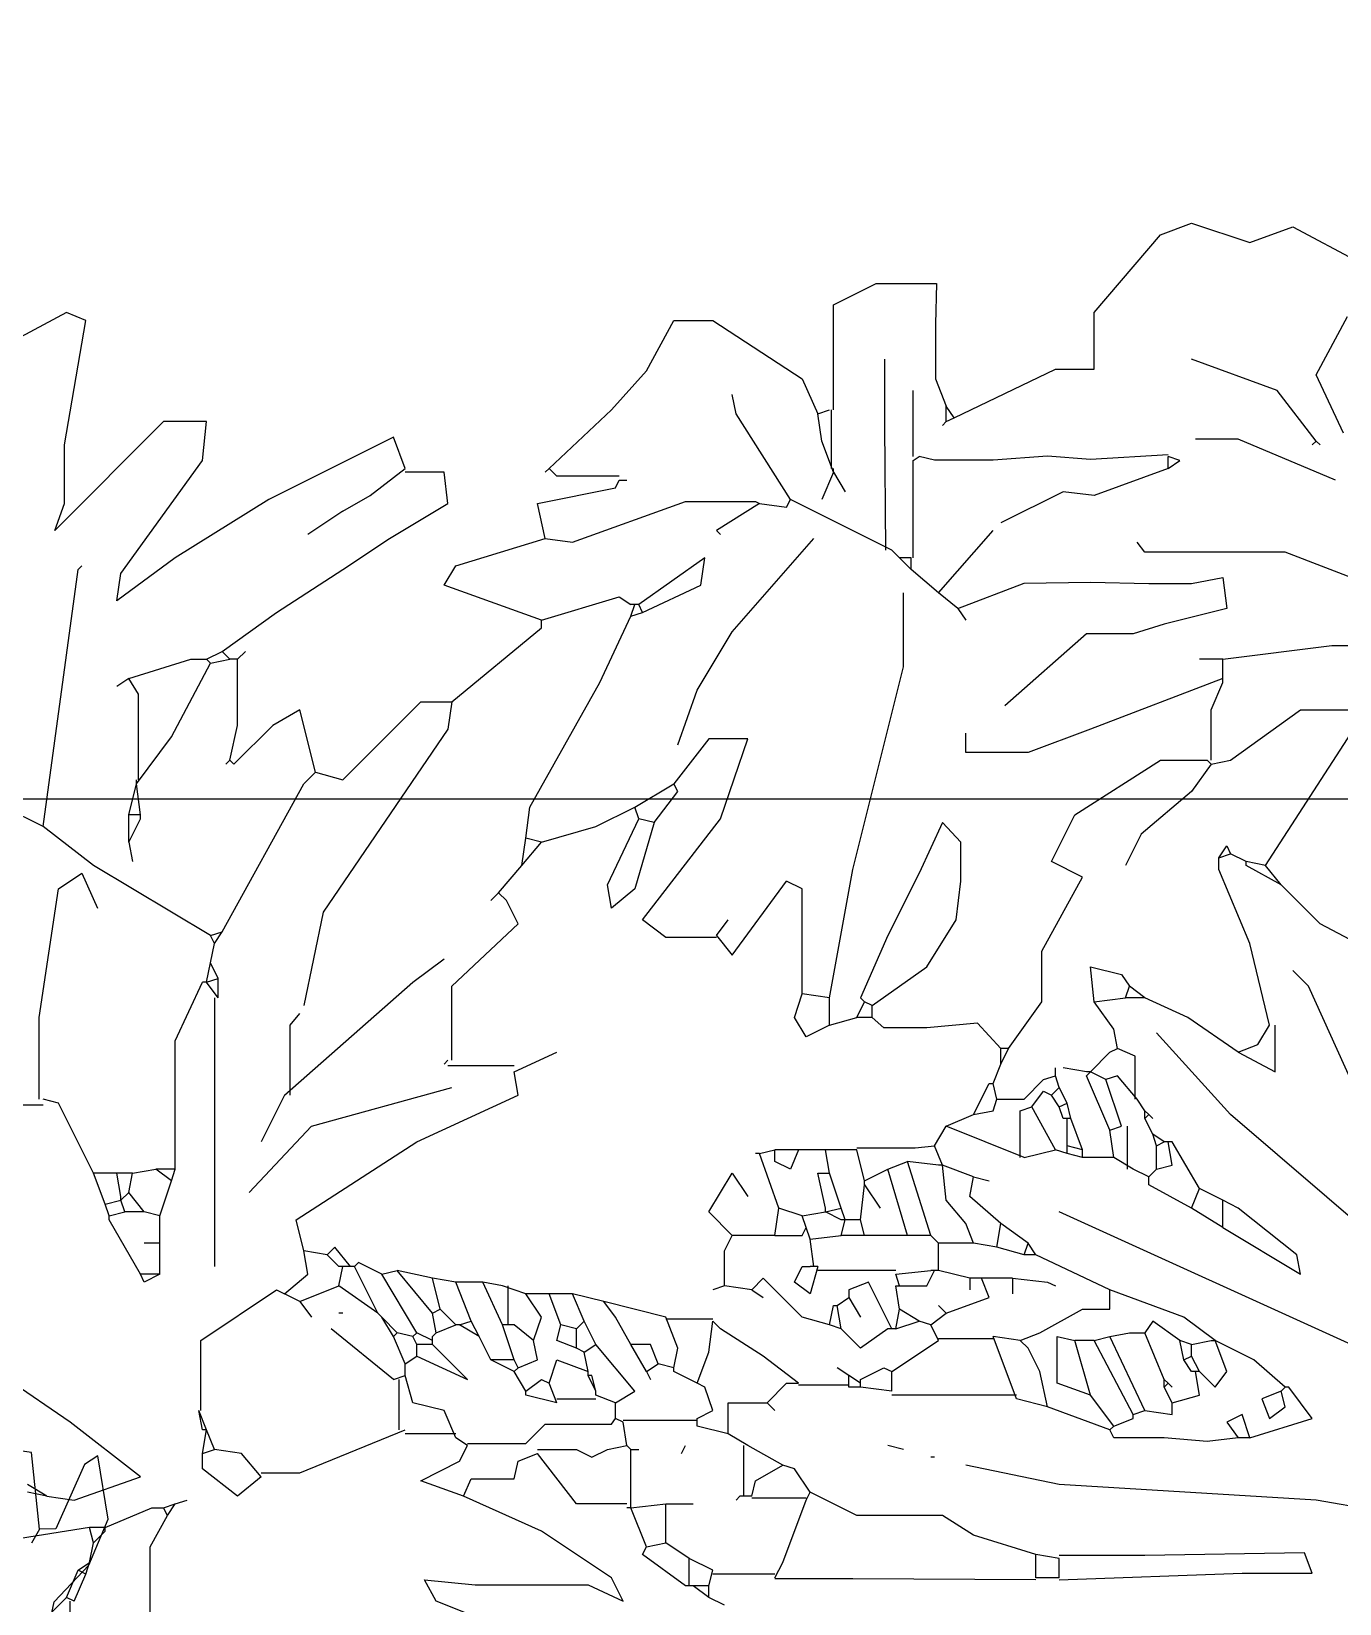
# Model space of a CAD drawing. Header units: metres. Extents: x 1769 to 3632, y 809 to 2652.
# Drawn here: x 2678.8982 to 2679.1719, y 1868.8724 to 1869.2014 of the extents above; entities that cross this region are included whole.
import ezdxf

# ---------------------------------------------------------------- set-up
doc = ezdxf.new("R2010")
doc.units = ezdxf.units.M
doc.header["$LTSCALE"] = 10
for name, color, linetype in [('A-FLOR-LEVL', 2, 'Continuous'), ('A-GLAZ', 150, 'Continuous'), ('AG-FP-01$0$A-DOOR-1', 1, 'Continuous'), ('L-PLNT', 66, 'Continuous')]:
    doc.layers.add(name, color=color, linetype=linetype)
doc.styles.add('AG-FP-01$0$spa-fp01$0$WATG_Default', font='SIMPLEX.SHX', dxfattribs={"width": 0.8})

# ---------------------------------------------------------------- blocks, each defined once
blk = doc.blocks.new('GARRA DE LEON')
at = {"layer": 'L-PLNT', "color": 65, "linetype": 'Continuous'}
for p, q in [((1271.7821, 335.3903), (1271.8152, 335.4027)), ((1271.8152, 335.4027), (1271.8773, 335.382)), ((1271.7117, 335.3075), (1271.7821, 335.3903)), ((1271.8773, 335.382), (1271.9229, 335.3986)), ((1271.9229, 335.3986), (1271.9933, 335.3613)), ((1271.4342, 335.3158), (1271.4798, 335.3386)), ((1271.4798, 335.3386), (1271.5439, 335.3386)), ((1271.5439, 335.3386), (1271.5429, 335.2951)), ((1270.6184, 335.3075), (1270.4403, 335.2122)), ((1270.6391, 335.2992), (1270.6184, 335.3075)), ((1271.4342, 335.204), (1271.4342, 335.3158)), ((1271.7117, 335.2474), (1271.7117, 335.3075)), ((1271.9477, 335.2412), (1271.9809, 335.3034)), ((1270.6163, 335.1667), (1270.6391, 335.2992)), ((1271.2354, 335.2454), (1271.2644, 335.2992)), ((1271.2644, 335.2992), (1271.3059, 335.2992)), ((1271.3059, 335.2992), (1271.4011, 335.2371)), ((1271.5429, 335.2951), (1271.5429, 335.2371)), ((1271.4891, 335.1874), (1271.4891, 335.2578)), ((1271.9063, 335.2247), (1271.8152, 335.2578)), ((1271.1982, 335.204), (1271.2354, 335.2454)), ((1271.4011, 335.2371), (1271.4177, 335.1998)), ((1271.5429, 335.2371), (1271.5543, 335.2081)), ((1271.5626, 335.1957), (1271.6703, 335.2474)), ((1271.6703, 335.2474), (1271.7117, 335.2474)), ((1271.9767, 335.1791), (1271.9477, 335.2412)), ((1271.3307, 335.1998), (1271.3265, 335.2205)), ((1271.5191, 335.1543), (1271.5191, 335.2247)), ((1271.9477, 335.1708), (1271.9063, 335.2247)), ((1271.1319, 335.1418), (1271.1982, 335.204)), ((1271.3887, 335.1087), (1271.3307, 335.1998)), ((1271.4177, 335.1998), (1271.4301, 335.204)), ((1271.4218, 335.1708), (1271.4177, 335.1998)), ((1271.4321, 335.1418), (1271.4321, 335.204)), ((1271.5543, 335.1915), (1271.5543, 335.2081)), ((1271.5626, 335.1957), (1271.5543, 335.2081)), ((1270.7219, 335.1915), (1270.606, 335.0756)), ((1270.7675, 335.1915), (1270.7219, 335.1915)), ((1270.7633, 335.1501), (1270.7675, 335.1915)), ((1271.4901, 335.0549), (1271.4891, 335.1874)), ((1271.5543, 335.1915), (1271.5502, 335.1874)), ((1271.5543, 335.1915), (1271.5626, 335.1957)), ((1270.6163, 335.1046), (1270.6163, 335.1667)), ((1270.9663, 335.175), (1270.8337, 335.1087)), ((1270.9787, 335.1418), (1270.9663, 335.175)), ((1271.4342, 335.1377), (1271.4218, 335.1708)), ((1271.8649, 335.1729), (1271.8194, 335.1729)), ((1271.9684, 335.1294), (1271.8649, 335.1729)), ((1271.9477, 335.1708), (1271.9436, 335.1667)), ((1271.9477, 335.1708), (1271.9519, 335.1667)), ((1270.6764, 335.03), (1270.7633, 335.1501)), ((1271.5191, 335.1501), (1271.5253, 335.1543)), ((1271.5191, 335.0466), (1271.5191, 335.1501)), ((1271.5419, 335.1504), (1271.5253, 335.1543)), ((1271.604, 335.1504), (1271.5419, 335.1504)), ((1271.662, 335.1548), (1271.604, 335.1504)), ((1271.7076, 335.1512), (1271.662, 335.1548)), ((1271.7904, 335.1563), (1271.7076, 335.1512)), ((1271.8028, 335.1501), (1271.7904, 335.1543)), ((1271.7904, 335.1418), (1271.7904, 335.1543)), ((1271.7904, 335.1418), (1271.8028, 335.1501)), ((1270.9414, 335.1129), (1270.9787, 335.1418)), ((1271.0201, 335.1377), (1270.9787, 335.1377)), ((1271.0242, 335.1046), (1271.0201, 335.1377)), ((1271.1319, 335.1418), (1271.1278, 335.1377)), ((1271.1402, 335.1336), (1271.1319, 335.1418)), ((1271.2064, 335.1336), (1271.1402, 335.1336)), ((1271.4342, 335.1377), (1271.4218, 335.1087)), ((1271.4342, 335.1377), (1271.4342, 335.1418)), ((1271.4342, 335.1377), (1271.4466, 335.117)), ((1271.7904, 335.1418), (1271.7117, 335.1129)), ((1271.1195, 335.1046), (1271.2023, 335.1211)), ((1271.2023, 335.1211), (1271.2064, 335.1294)), ((1271.2064, 335.1294), (1271.2147, 335.1294)), ((1271.6786, 335.117), (1271.6123, 335.0839)), ((1271.7117, 335.1129), (1271.6786, 335.117)), ((1270.606, 335.0756), (1270.6163, 335.1046)), ((1270.8337, 335.1087), (1270.7343, 335.0466)), ((1270.9124, 335.0963), (1270.9414, 335.1129)), ((1270.9124, 335.0963), (1270.9414, 335.1129)), ((1270.9621, 335.0673), (1271.0242, 335.1046)), ((1271.1278, 335.0673), (1271.1195, 335.1046)), ((1271.1568, 335.0632), (1271.2769, 335.1067)), ((1271.2769, 335.1067), (1271.3514, 335.1067)), ((1271.3555, 335.1046), (1271.31, 335.0756)), ((1271.3514, 335.1067), (1271.3555, 335.1046)), ((1271.3555, 335.1046), (1271.3845, 335.1004)), ((1271.3845, 335.1004), (1271.3887, 335.1087)), ((1271.4135, 335.0963), (1271.3887, 335.1087)), ((1270.9124, 335.0963), (1270.8752, 335.0714)), ((1271.4963, 335.0549), (1271.4135, 335.0963)), ((1270.9124, 335.0342), (1270.9621, 335.0673)), ((1271.0325, 335.0383), (1271.1278, 335.0673)), ((1271.1278, 335.0673), (1271.1568, 335.0632)), ((1271.31, 335.0756), (1271.3141, 335.0714)), ((1271.3265, 334.9679), (1271.4135, 335.0673)), ((1271.546, 335.0093), (1271.604, 335.0756)), ((1271.5046, 335.0466), (1271.4963, 335.0549)), ((1271.7655, 335.0528), (1271.7572, 335.0632)), ((1271.9146, 335.0528), (1271.7655, 335.0528)), ((1272.0057, 335.0176), (1271.9146, 335.0528)), ((1270.5936, 334.7609), (1270.6308, 335.0342)), ((1270.6308, 335.0342), (1270.635, 335.0383)), ((1270.7343, 335.0466), (1270.6722, 335.0011)), ((1270.842, 334.9886), (1270.9124, 335.0342)), ((1271.0201, 335.0176), (1271.0325, 335.0383)), ((1271.2976, 335.0466), (1271.2272, 334.9969)), ((1271.2934, 335.0176), (1271.2976, 335.0466)), ((1271.517, 335.0342), (1271.5046, 335.0466)), ((1271.517, 335.0466), (1271.5046, 335.0466)), ((1271.517, 335.0342), (1271.517, 335.0466)), ((1271.546, 335.0093), (1271.517, 335.0342)), ((1270.6722, 335.0011), (1270.6764, 335.03)), ((1271.1236, 334.9803), (1271.0201, 335.0176)), ((1271.2313, 334.9886), (1271.2934, 335.0176)), ((1271.5667, 334.9928), (1271.6371, 335.0197)), ((1271.6371, 335.0197), (1271.7076, 335.0207)), ((1271.7076, 335.0207), (1271.7696, 335.0192)), ((1271.7696, 335.0192), (1271.8152, 335.0192)), ((1271.8152, 335.0192), (1271.8484, 335.0259)), ((1271.8484, 335.0259), (1271.8525, 334.9928)), ((1271.1236, 334.9803), (1271.2064, 335.0052)), ((1271.2064, 335.0052), (1271.2189, 334.9969)), ((1271.5088, 334.9306), (1271.5088, 335.0093)), ((1271.5667, 334.9928), (1271.546, 335.0093)), ((1270.7841, 334.9472), (1270.842, 334.9886)), ((1271.1857, 334.9141), (1271.2189, 334.9845)), ((1271.2189, 334.9845), (1271.223, 334.9969)), ((1271.223, 334.9969), (1271.2189, 334.9969)), ((1271.2189, 334.9845), (1271.2313, 334.9886)), ((1271.2272, 334.9969), (1271.223, 334.9969)), ((1271.2313, 334.9886), (1271.2272, 334.9969)), ((1271.5667, 334.9928), (1271.575, 334.9803)), ((1271.8525, 334.9928), (1271.7862, 334.9762)), ((1271.0284, 334.8934), (1271.1236, 334.9721)), ((1271.1236, 334.9721), (1271.1236, 334.9803)), ((1271.2893, 334.9058), (1271.3265, 334.9679)), ((1271.7034, 334.9658), (1271.6164, 334.8892)), ((1271.7531, 334.9658), (1271.7034, 334.9658)), ((1271.7862, 334.9762), (1271.7531, 334.9658)), ((1272.9747, 334.9679), (1272.9706, 334.9514)), ((1273.0286, 334.9265), (1272.9747, 334.9679)), ((1271.8484, 334.9389), (1271.9643, 334.9534)), ((1271.9643, 334.9534), (1272.0305, 334.9534)), ((1272.9706, 334.9514), (1272.9954, 334.881)), ((1270.6847, 334.9182), (1270.7509, 334.9389)), ((1270.7302, 334.8561), (1270.7716, 334.9348)), ((1270.7509, 334.9389), (1270.7675, 334.9389)), ((1270.7675, 334.9389), (1270.7841, 334.9472)), ((1270.7716, 334.9348), (1270.7675, 334.9389)), ((1270.7716, 334.9348), (1270.7923, 334.9389)), ((1270.7923, 334.9389), (1270.7841, 334.9472)), ((1270.8006, 334.9389), (1270.7923, 334.9389)), ((1270.8006, 334.9389), (1270.8089, 334.9472)), ((1270.8006, 334.9306), (1270.8006, 334.9389)), ((1271.8484, 334.9389), (1271.8235, 334.9389)), ((1271.8484, 334.9182), (1271.8484, 334.9389)), ((1270.6847, 334.9182), (1270.6722, 334.9099)), ((1270.695, 334.9017), (1270.6847, 334.9182)), ((1270.8006, 334.8685), (1270.8006, 334.9306)), ((1271.4549, 334.7153), (1271.5088, 334.9306)), ((1271.8484, 334.9182), (1271.7076, 334.8644)), ((1271.8484, 334.9141), (1271.8484, 334.9182)), ((1272.9209, 334.9224), (1272.8919, 334.9017)), ((1272.983, 334.8685), (1272.9209, 334.9224)), ((1273.0472, 334.8768), (1273.0286, 334.9265)), ((1270.695, 334.8106), (1270.695, 334.9017)), ((1271.1112, 334.7816), (1271.1857, 334.9141)), ((1271.2686, 334.8478), (1271.2893, 334.9058)), ((1271.8359, 334.8851), (1271.8484, 334.9141)), ((1270.8669, 334.8851), (1270.8379, 334.8685)), ((1270.8834, 334.8188), (1270.8669, 334.8851)), ((1270.9124, 334.8106), (1270.9953, 334.8934)), ((1270.9953, 334.8934), (1271.0284, 334.8934)), ((1271.0284, 334.8934), (1271.0242, 334.8644)), ((1271.8359, 334.8313), (1271.8359, 334.8851)), ((1271.8566, 334.8313), (1271.9312, 334.8851)), ((1271.9312, 334.8851), (1271.9891, 334.8851)), ((1270.7923, 334.8313), (1270.8006, 334.8685)), ((1270.8379, 334.8685), (1270.7965, 334.8271)), ((1272.9954, 334.881), (1272.983, 334.8685)), ((1272.983, 334.8685), (1272.9872, 334.852)), ((1273.0472, 334.823), (1273.0472, 334.8768)), ((1270.6929, 334.8064), (1270.7302, 334.8561)), ((1271.0242, 334.8644), (1270.8917, 334.6698)), ((1271.3017, 334.854), (1271.2644, 334.8064)), ((1271.3431, 334.854), (1271.3017, 334.854)), ((1271.3141, 334.7691), (1271.3431, 334.854)), ((1271.575, 334.8395), (1271.575, 334.8602)), ((1271.7076, 334.8644), (1271.6413, 334.8395)), ((1271.8939, 334.7194), (1271.985, 334.8602)), ((1271.6413, 334.8395), (1271.575, 334.8395)), ((1270.7923, 334.8313), (1270.7882, 334.8271)), ((1270.7965, 334.8271), (1270.7923, 334.8313)), ((1270.871, 334.8064), (1270.8834, 334.8188)), ((1270.8834, 334.8188), (1270.9124, 334.8106)), ((1271.691, 334.7733), (1271.7821, 334.8313)), ((1271.7821, 334.8313), (1271.8318, 334.8313)), ((1271.8359, 334.8271), (1271.8152, 334.7981)), ((1271.8359, 334.8271), (1271.8318, 334.8313)), ((1271.8359, 334.8271), (1271.8566, 334.8313)), ((1273.0824, 334.765), (1273.0472, 334.823)), ((1270.6847, 334.7733), (1270.6929, 334.8064)), ((1270.6929, 334.8064), (1270.6929, 334.8106)), ((1270.6971, 334.7733), (1270.6929, 334.8064)), ((1270.7841, 334.649), (1270.871, 334.8064)), ((1271.223, 334.7816), (1271.2644, 334.8064)), ((1271.2686, 334.7981), (1271.2644, 334.8064)), ((1271.2437, 334.765), (1271.2686, 334.7981)), ((1271.8152, 334.7981), (1271.7614, 334.7526)), ((1270.5936, 334.7609), (1270.5522, 334.7816)), ((1270.6847, 334.7443), (1270.6847, 334.7733)), ((1270.6971, 334.7733), (1270.6847, 334.7733)), ((1270.6847, 334.7443), (1270.6971, 334.7691)), ((1270.6971, 334.7691), (1270.6971, 334.7733)), ((1271.1071, 334.7484), (1271.1112, 334.7816)), ((1271.1816, 334.7609), (1271.223, 334.7816)), ((1271.194, 334.6987), (1271.2272, 334.7691)), ((1271.2272, 334.7691), (1271.223, 334.7816)), ((1271.2437, 334.765), (1271.2272, 334.7691)), ((1271.2313, 334.6615), (1271.3141, 334.7691)), ((1271.6661, 334.7236), (1271.691, 334.7733)), ((1270.6474, 334.7194), (1270.5936, 334.7609)), ((1271.1029, 334.7194), (1271.1071, 334.7484)), ((1271.1236, 334.7443), (1271.1071, 334.7484)), ((1271.1236, 334.7443), (1271.1816, 334.7609)), ((1271.2437, 334.765), (1271.223, 334.6946)), ((1271.5502, 334.765), (1271.5253, 334.7112)), ((1271.5698, 334.7443), (1271.5502, 334.765)), ((1271.7614, 334.7526), (1271.7448, 334.7194)), ((1270.6847, 334.7443), (1270.6888, 334.7236)), ((1271.1029, 334.7194), (1271.1236, 334.7443)), ((1271.5698, 334.7029), (1271.5698, 334.7443)), ((1271.8442, 334.7277), (1271.8525, 334.7402)), ((1271.8442, 334.7277), (1271.8566, 334.7319)), ((1271.8525, 334.7402), (1271.8566, 334.7319)), ((1271.8732, 334.7236), (1271.8566, 334.7319)), ((1270.7716, 334.6449), (1270.6474, 334.7194)), ((1271.0781, 334.6905), (1271.1029, 334.7194)), ((1271.4301, 334.5786), (1271.4549, 334.7153)), ((1271.6992, 334.707), (1271.6661, 334.7236)), ((1271.8442, 334.7153), (1271.8442, 334.7277)), ((1271.8773, 334.6366), (1271.8442, 334.7153)), ((1271.8732, 334.7194), (1271.8732, 334.7236)), ((1271.8939, 334.7194), (1271.8732, 334.7236)), ((1271.9105, 334.6987), (1271.8732, 334.7194)), ((1271.9105, 334.6987), (1271.8939, 334.7194)), ((1270.6101, 334.6946), (1270.635, 334.7112)), ((1270.635, 334.7112), (1270.6515, 334.6739)), ((1271.1982, 334.6739), (1271.194, 334.6987)), ((1271.3265, 334.6242), (1271.3845, 334.7029)), ((1271.4011, 334.6946), (1271.3845, 334.7029)), ((1271.4011, 334.6946), (1271.3845, 334.7029)), ((1271.5253, 334.7112), (1271.4922, 334.6449)), ((1271.5647, 334.6615), (1271.5698, 334.7029)), ((1271.6558, 334.6283), (1271.6992, 334.707)), ((1271.9519, 334.6573), (1271.9105, 334.6987)), ((1270.5894, 334.5579), (1270.6101, 334.6946)), ((1271.0781, 334.6905), (1271.0698, 334.6822)), ((1271.0864, 334.6822), (1271.0781, 334.6905)), ((1271.0988, 334.6573), (1271.0864, 334.6822)), ((1271.223, 334.6946), (1271.1982, 334.6739)), ((1271.4011, 334.5828), (1271.4011, 334.6946)), ((1270.8917, 334.6698), (1270.871, 334.5704)), ((1270.7716, 334.6449), (1270.7841, 334.649)), ((1270.7758, 334.6366), (1270.7841, 334.649)), ((1271.0284, 334.5911), (1271.0988, 334.6573)), ((1271.2561, 334.6428), (1271.2313, 334.6615)), ((1271.31, 334.6449), (1271.3224, 334.6615)), ((1271.5336, 334.6118), (1271.5647, 334.6615)), ((1272.0223, 334.6201), (1271.9519, 334.6573)), ((1270.7758, 334.6366), (1270.7716, 334.6449)), ((1270.7716, 334.6159), (1270.7758, 334.6366)), ((1271.31, 334.6428), (1271.2561, 334.6428)), ((1271.31, 334.6449), (1271.3265, 334.6242)), ((1271.4922, 334.6449), (1271.4632, 334.5786)), ((1271.898, 334.5497), (1271.8773, 334.6366)), ((1270.7675, 334.5952), (1270.7716, 334.6159)), ((1270.7799, 334.5994), (1270.7716, 334.6159)), ((1270.987, 334.5952), (1271.0201, 334.6201)), ((1271.6558, 334.5745), (1271.6558, 334.6283)), ((1270.7675, 334.5952), (1270.7799, 334.5994)), ((1270.7799, 334.5786), (1270.7799, 334.5994)), ((1271.4756, 334.5704), (1271.5336, 334.6118)), ((1271.7117, 334.5745), (1271.7076, 334.6118)), ((1271.7076, 334.6118), (1271.7407, 334.6035)), ((1271.7407, 334.6035), (1271.749, 334.5911)), ((1271.9394, 334.5911), (1271.9229, 334.6076)), ((1270.7343, 334.5331), (1270.7633, 334.5952)), ((1270.7675, 334.5952), (1270.7633, 334.5952)), ((1270.7799, 334.5786), (1270.7675, 334.5952)), ((1270.8503, 334.4751), (1270.987, 334.5952)), ((1271.0284, 334.5124), (1271.0284, 334.5911)), ((1271.3928, 334.5579), (1271.4011, 334.5828)), ((1271.4301, 334.5786), (1271.4011, 334.5828)), ((1271.7448, 334.5786), (1271.749, 334.5911)), ((1271.7655, 334.5786), (1271.749, 334.5911)), ((1272.0761, 334.2888), (1271.9394, 334.5911)), ((1270.7758, 334.5786), (1270.7758, 334.4006)), ((1271.4301, 334.5497), (1271.4301, 334.5786)), ((1271.4591, 334.5579), (1271.4674, 334.5745)), ((1271.4632, 334.5786), (1271.4674, 334.5745)), ((1271.4756, 334.5704), (1271.4674, 334.5745)), ((1271.4756, 334.5579), (1271.4756, 334.5704)), ((1271.6206, 334.5248), (1271.6558, 334.5745)), ((1271.7117, 334.5745), (1271.7448, 334.5786)), ((1271.7324, 334.5455), (1271.7117, 334.5745)), ((1271.7655, 334.5786), (1271.7448, 334.5786)), ((1271.8111, 334.5579), (1271.7655, 334.5786)), ((1270.5894, 334.471), (1270.5894, 334.5579)), ((1270.8565, 334.5497), (1270.8669, 334.5621)), ((1270.8565, 334.4751), (1270.8565, 334.5497)), ((1271.4052, 334.5372), (1271.3928, 334.5579)), ((1271.4301, 334.5497), (1271.4052, 334.5372)), ((1271.4301, 334.5497), (1271.4591, 334.5579)), ((1271.4756, 334.5579), (1271.4591, 334.5579)), ((1271.488, 334.5466), (1271.4756, 334.5579)), ((1271.5874, 334.5517), (1271.5336, 334.5466)), ((1271.6123, 334.5248), (1271.5874, 334.5517)), ((1271.8649, 334.5207), (1271.8111, 334.5579)), ((1271.8856, 334.529), (1271.898, 334.5497)), ((1271.9042, 334.5), (1271.9042, 334.5497)), ((1270.7343, 334.3964), (1270.7343, 334.5331)), ((1271.5336, 334.5466), (1271.488, 334.5466)), ((1271.7365, 334.5248), (1271.7324, 334.5455)), ((1271.8566, 334.4544), (1271.778, 334.5414)), ((1271.0946, 334.5), (1271.1402, 334.5207)), ((1271.6123, 334.5082), (1271.6206, 334.5248)), ((1271.6123, 334.5082), (1271.6123, 334.5248)), ((1271.6206, 334.5248), (1271.6123, 334.5248)), ((1271.7076, 334.5), (1271.7282, 334.5207)), ((1271.7282, 334.5207), (1271.7365, 334.5248)), ((1271.7552, 334.5165), (1271.7365, 334.5248)), ((1271.7552, 334.471), (1271.7552, 334.5165)), ((1271.8649, 334.5207), (1271.8856, 334.529)), ((1271.8649, 334.5207), (1271.9042, 334.5)), ((1271.0242, 334.5124), (1271.0201, 334.5082)), ((1271.0946, 334.5062), (1271.0242, 334.5062)), ((1271.0988, 334.4751), (1271.0946, 334.5)), ((1271.604, 334.4875), (1271.6123, 334.5082)), ((1271.6703, 334.4958), (1271.6703, 334.5041)), ((1271.7034, 334.5), (1271.6786, 334.5041)), ((1271.7034, 334.4958), (1271.7076, 334.5)), ((1271.7076, 334.5), (1271.7034, 334.5)), ((1271.7241, 334.4917), (1271.7076, 334.5)), ((1270.8793, 334.442), (1271.0284, 334.4834)), ((1271.5833, 334.4544), (1271.5999, 334.4875)), ((1271.5999, 334.4875), (1271.604, 334.4875)), ((1271.6082, 334.471), (1271.604, 334.4875)), ((1271.6371, 334.471), (1271.6578, 334.4917)), ((1271.6578, 334.4917), (1271.6703, 334.4958)), ((1271.6661, 334.4751), (1271.6744, 334.4834)), ((1271.6744, 334.4834), (1271.6703, 334.4958)), ((1271.6827, 334.4668), (1271.6744, 334.4834)), ((1271.7282, 334.4378), (1271.7034, 334.4958)), ((1271.7365, 334.4958), (1271.7241, 334.4917)), ((1271.7407, 334.442), (1271.7241, 334.4917)), ((1271.7572, 334.471), (1271.7365, 334.4958)), ((1270.5397, 334.4648), (1270.5936, 334.4648)), ((1270.6101, 334.4668), (1270.5936, 334.471)), ((1270.6474, 334.3923), (1270.6101, 334.4668)), ((1270.8503, 334.4751), (1270.8255, 334.4254)), ((1270.9911, 334.4254), (1271.0988, 334.4751)), ((1271.604, 334.4586), (1271.6082, 334.471)), ((1271.6082, 334.471), (1271.6371, 334.471)), ((1271.6454, 334.4627), (1271.6578, 334.4793)), ((1271.6578, 334.4793), (1271.6661, 334.4751)), ((1271.6744, 334.4627), (1271.6661, 334.4751)), ((1271.6744, 334.4627), (1271.6827, 334.4668)), ((1271.6868, 334.4503), (1271.6827, 334.4668)), ((1271.7655, 334.4586), (1271.7572, 334.471)), ((1271.5543, 334.442), (1271.5833, 334.4544)), ((1271.5833, 334.4544), (1271.604, 334.4586)), ((1271.633, 334.4586), (1271.6454, 334.4627)), ((1271.633, 334.4089), (1271.633, 334.4586)), ((1271.6703, 334.4171), (1271.6454, 334.4627)), ((1271.6786, 334.4503), (1271.6744, 334.4627)), ((1271.6827, 334.4503), (1271.6786, 334.4503)), ((1271.6827, 334.4213), (1271.6827, 334.4503)), ((1271.6868, 334.4503), (1271.6827, 334.4503)), ((1271.6992, 334.4171), (1271.6868, 334.4503)), ((1271.7655, 334.4503), (1271.7655, 334.4586)), ((1271.7696, 334.4544), (1271.7655, 334.4586)), ((1271.7655, 334.4503), (1271.7696, 334.4544)), ((1271.7738, 334.4337), (1271.7655, 334.4503)), ((1271.7696, 334.4544), (1271.7738, 334.4503)), ((1272.0595, 334.2805), (1271.8566, 334.4544)), ((1270.813, 334.3716), (1270.8793, 334.442)), ((1271.5419, 334.4213), (1271.5543, 334.442)), ((1271.6371, 334.4089), (1271.5543, 334.442)), ((1271.7282, 334.4378), (1271.7407, 334.442)), ((1271.7324, 334.4089), (1271.7282, 334.4378)), ((1271.7469, 334.3964), (1271.7469, 334.442)), ((1271.778, 334.4213), (1271.7738, 334.4337)), ((1271.7862, 334.4254), (1271.7738, 334.4337)), ((1270.8627, 334.3426), (1270.9911, 334.4254)), ((1271.3555, 334.413), (1271.3721, 334.4171)), ((1271.397, 334.4171), (1271.3721, 334.4171)), ((1271.3721, 334.4047), (1271.3721, 334.4171)), ((1271.397, 334.4171), (1271.3887, 334.3964)), ((1271.4259, 334.4171), (1271.397, 334.4171)), ((1271.4301, 334.3923), (1271.4259, 334.4171)), ((1271.4591, 334.4171), (1271.4259, 334.4171)), ((1271.4591, 334.4192), (1271.5212, 334.4192)), ((1271.4674, 334.384), (1271.4591, 334.4171)), ((1271.5212, 334.4192), (1271.5419, 334.4213)), ((1271.5502, 334.4006), (1271.5419, 334.4213)), ((1271.6371, 334.4089), (1271.6703, 334.4171)), ((1271.6827, 334.413), (1271.6703, 334.4171)), ((1271.6992, 334.4171), (1271.6827, 334.4213)), ((1271.6827, 334.4171), (1271.6827, 334.4213)), ((1271.6827, 334.413), (1271.6827, 334.4171)), ((1271.6992, 334.4089), (1271.6992, 334.4171)), ((1271.778, 334.4213), (1271.7862, 334.4254)), ((1271.778, 334.3964), (1271.778, 334.4213)), ((1271.7904, 334.4254), (1271.7862, 334.4254)), ((1271.7945, 334.4254), (1271.7904, 334.4254)), ((1271.7945, 334.4006), (1271.7904, 334.4254)), ((1271.8235, 334.3757), (1271.7945, 334.4254)), ((1270.7758, 334.4006), (1270.7758, 334.2929)), ((1271.3555, 334.413), (1271.3514, 334.413)), ((1271.3763, 334.355), (1271.3555, 334.413)), ((1271.3887, 334.3964), (1271.3721, 334.4047)), ((1271.4922, 334.3964), (1271.5129, 334.4047)), ((1271.5378, 334.326), (1271.5129, 334.4047)), ((1271.546, 334.4006), (1271.5129, 334.4047)), ((1271.5502, 334.4006), (1271.546, 334.4006)), ((1271.5543, 334.3633), (1271.5502, 334.4006)), ((1271.5833, 334.3882), (1271.5502, 334.4006)), ((1271.6992, 334.4089), (1271.6827, 334.413)), ((1271.7324, 334.4089), (1271.6992, 334.4089)), ((1271.7531, 334.3964), (1271.7324, 334.4089)), ((1271.778, 334.3964), (1271.7945, 334.4006)), ((1270.6598, 334.3592), (1270.6474, 334.3923)), ((1270.6722, 334.3923), (1270.6474, 334.3923)), ((1270.6764, 334.3674), (1270.6722, 334.3923)), ((1270.6888, 334.3923), (1270.6722, 334.3923)), ((1270.6847, 334.3716), (1270.6888, 334.3923)), ((1270.6888, 334.3923), (1270.7136, 334.3964)), ((1270.7302, 334.384), (1270.7136, 334.3964)), ((1270.7343, 334.3964), (1270.7136, 334.3964)), ((1270.7178, 334.3467), (1270.7302, 334.384)), ((1270.7302, 334.384), (1270.7343, 334.3964)), ((1271.3017, 334.3509), (1271.3265, 334.3923)), ((1271.3265, 334.3923), (1271.3431, 334.3674)), ((1271.4259, 334.355), (1271.4177, 334.3923)), ((1271.4177, 334.3923), (1271.4301, 334.3923)), ((1271.4425, 334.355), (1271.4301, 334.3923)), ((1271.4674, 334.384), (1271.4922, 334.3964)), ((1271.4674, 334.3799), (1271.4674, 334.384)), ((1271.5129, 334.326), (1271.4922, 334.3964)), ((1271.5792, 334.3674), (1271.5833, 334.3882)), ((1271.5833, 334.3882), (1271.5999, 334.384)), ((1271.7696, 334.3882), (1271.7531, 334.3964)), ((1271.7696, 334.3882), (1271.778, 334.3964)), ((1271.7696, 334.3799), (1271.7696, 334.3882)), ((1270.6764, 334.3633), (1270.6847, 334.3716)), ((1270.6764, 334.3633), (1270.6764, 334.3674)), ((1270.7012, 334.3509), (1270.6847, 334.3716)), ((1271.4632, 334.3426), (1271.4674, 334.3799)), ((1271.4674, 334.3799), (1271.4839, 334.355)), ((1271.6123, 334.3385), (1271.5792, 334.3674)), ((1271.8152, 334.355), (1271.7696, 334.3799)), ((1271.8152, 334.355), (1271.8235, 334.3757)), ((1271.8484, 334.3633), (1271.8235, 334.3757)), ((1270.6598, 334.3592), (1270.6764, 334.3633)), ((1270.6639, 334.3467), (1270.6598, 334.3592)), ((1270.6639, 334.3467), (1270.6805, 334.3509)), ((1270.6805, 334.3509), (1270.6764, 334.3633)), ((1270.7012, 334.3509), (1270.6805, 334.3509)), ((1270.7178, 334.3467), (1270.7012, 334.3509)), ((1271.3265, 334.326), (1271.3017, 334.3509)), ((1271.3721, 334.326), (1271.3763, 334.355)), ((1271.4011, 334.3467), (1271.3763, 334.355)), ((1271.4011, 334.3467), (1271.4259, 334.3509)), ((1271.4259, 334.3509), (1271.4425, 334.355)), ((1271.4259, 334.3509), (1271.4259, 334.355)), ((1271.4425, 334.3426), (1271.4259, 334.3509)), ((1271.4466, 334.3426), (1271.4425, 334.355)), ((1271.575, 334.3385), (1271.5543, 334.3633)), ((1271.9933, 334.2059), (1271.6744, 334.3509)), ((1271.8484, 334.3343), (1271.8152, 334.355)), ((1271.8649, 334.355), (1271.8484, 334.3633)), ((1271.8484, 334.3343), (1271.8484, 334.3633)), ((1271.927, 334.3053), (1271.8649, 334.355)), ((1270.6639, 334.3426), (1270.6639, 334.3467)), ((1270.6971, 334.2846), (1270.6639, 334.3426)), ((1270.7178, 334.3177), (1270.7178, 334.3467)), ((1270.871, 334.3095), (1270.8627, 334.3426)), ((1271.4052, 334.3343), (1271.4011, 334.3467)), ((1271.4011, 334.326), (1271.4052, 334.3343)), ((1271.4094, 334.3219), (1271.4052, 334.3343)), ((1271.4425, 334.326), (1271.4466, 334.3426)), ((1271.4466, 334.3426), (1271.4425, 334.3426)), ((1271.4632, 334.3426), (1271.4466, 334.3426)), ((1271.4674, 334.326), (1271.4632, 334.3426)), ((1271.5833, 334.3177), (1271.575, 334.3385)), ((1271.6082, 334.3136), (1271.6123, 334.3385)), ((1271.6413, 334.3177), (1271.6123, 334.3385)), ((1271.8484, 334.3343), (1271.9312, 334.2846)), ((1270.7178, 334.3177), (1270.7012, 334.3177)), ((1270.7178, 334.2846), (1270.7178, 334.3177)), ((1270.9041, 334.3136), (1270.8959, 334.3053)), ((1270.9207, 334.2929), (1270.9041, 334.3136)), ((1271.3183, 334.3095), (1271.3265, 334.326)), ((1271.3721, 334.326), (1271.3265, 334.326)), ((1271.3721, 334.326), (1271.4011, 334.326)), ((1271.4094, 334.3219), (1271.4425, 334.326)), ((1271.4135, 334.2929), (1271.4094, 334.3219)), ((1271.4674, 334.326), (1271.4425, 334.326)), ((1271.5129, 334.326), (1271.4674, 334.326)), ((1271.5378, 334.326), (1271.5129, 334.326)), ((1271.546, 334.3177), (1271.5378, 334.326)), ((1271.546, 334.2888), (1271.546, 334.3177)), ((1271.5833, 334.3177), (1271.546, 334.3177)), ((1271.6082, 334.3136), (1271.5833, 334.3177)), ((1271.6371, 334.3053), (1271.6082, 334.3136)), ((1271.6371, 334.3053), (1271.6413, 334.3177)), ((1271.6496, 334.3053), (1271.6413, 334.3177)), ((1270.8752, 334.2846), (1270.871, 334.3095)), ((1270.8959, 334.3053), (1270.871, 334.3095)), ((1270.9083, 334.2929), (1270.8959, 334.3053)), ((1270.929, 334.297), (1270.9249, 334.2929)), ((1270.9538, 334.2846), (1270.929, 334.297)), ((1271.3183, 334.2722), (1271.3183, 334.3095)), ((1271.6496, 334.3053), (1271.6371, 334.3053)), ((1271.7282, 334.2681), (1271.6496, 334.3053)), ((1271.9312, 334.2846), (1271.927, 334.3053)), ((1270.7178, 334.2846), (1270.6971, 334.2846)), ((1270.7012, 334.2763), (1270.6971, 334.2846)), ((1270.7178, 334.2846), (1270.7012, 334.2763)), ((1270.8503, 334.2639), (1270.8752, 334.2846)), ((1270.9083, 334.2722), (1270.9124, 334.2929)), ((1270.9124, 334.2929), (1270.9083, 334.2929)), ((1270.9166, 334.2929), (1270.9124, 334.2929)), ((1270.9207, 334.2929), (1270.9166, 334.2929)), ((1270.9249, 334.2929), (1270.9207, 334.2929)), ((1270.9497, 334.2432), (1270.9249, 334.2929)), ((1270.9538, 334.2846), (1270.9704, 334.2888)), ((1270.9911, 334.2225), (1270.9538, 334.2846)), ((1271.0077, 334.2432), (1270.9704, 334.2888)), ((1271.0077, 334.2805), (1270.9704, 334.2888)), ((1271.0159, 334.2474), (1271.0077, 334.2805)), ((1271.0325, 334.2763), (1271.0077, 334.2805)), ((1271.3597, 334.2805), (1271.3473, 334.2681)), ((1271.4011, 334.2391), (1271.3597, 334.2805)), ((1271.3928, 334.2763), (1271.4011, 334.2929)), ((1271.4011, 334.2929), (1271.4094, 334.2929)), ((1271.4177, 334.2929), (1271.4094, 334.2639)), ((1271.4135, 334.2929), (1271.4094, 334.2929)), ((1271.4177, 334.2929), (1271.4135, 334.2929)), ((1271.5005, 334.2888), (1271.4177, 334.2888)), ((1271.5005, 334.2846), (1271.5378, 334.2888)), ((1271.5046, 334.2722), (1271.5005, 334.2846)), ((1271.5336, 334.2722), (1271.5419, 334.2888)), ((1271.5419, 334.2888), (1271.5378, 334.2888)), ((1271.546, 334.2888), (1271.5419, 334.2888)), ((1271.5792, 334.2805), (1271.546, 334.2888)), ((1271.5792, 334.2805), (1271.5792, 334.2681)), ((1271.5916, 334.2805), (1271.5792, 334.2805)), ((1271.5999, 334.2598), (1271.5916, 334.2805)), ((1271.6247, 334.2805), (1271.5916, 334.2805)), ((1271.6247, 334.2805), (1271.6247, 334.2639)), ((1271.6247, 334.2805), (1271.662, 334.2763)), ((1270.7613, 334.2142), (1270.842, 334.2681)), ((1270.842, 334.2681), (1270.8503, 334.2639)), ((1270.8669, 334.2556), (1270.8503, 334.2639)), ((1270.8669, 334.2556), (1270.9083, 334.2722)), ((1270.9497, 334.2432), (1270.9083, 334.2722)), ((1271.0491, 334.2349), (1271.0325, 334.2763)), ((1271.0615, 334.2763), (1271.0325, 334.2763)), ((1271.0822, 334.2308), (1271.0615, 334.2763)), ((1271.0822, 334.2722), (1271.0615, 334.2763)), ((1271.1071, 334.2639), (1271.0822, 334.2722)), ((1271.0884, 334.2308), (1271.0884, 334.2722)), ((1271.1236, 334.2391), (1271.1071, 334.2639)), ((1271.1319, 334.2639), (1271.1071, 334.2639)), ((1271.1443, 334.2308), (1271.1319, 334.2639)), ((1271.1568, 334.2639), (1271.1319, 334.2639)), ((1271.1692, 334.2349), (1271.1568, 334.2639)), ((1271.1899, 334.2556), (1271.1568, 334.2639)), ((1271.3183, 334.2722), (1271.3059, 334.2681)), ((1271.3473, 334.2681), (1271.3183, 334.2722)), ((1271.3473, 334.2681), (1271.3597, 334.2598)), ((1271.4094, 334.2639), (1271.3928, 334.2763)), ((1271.4715, 334.2763), (1271.4508, 334.2681)), ((1271.4508, 334.2681), (1271.4508, 334.2598)), ((1271.4963, 334.2266), (1271.4715, 334.2763)), ((1271.5046, 334.2474), (1271.5005, 334.2722)), ((1271.5005, 334.2722), (1271.5046, 334.2722)), ((1271.5046, 334.2722), (1271.5336, 334.2722)), ((1271.662, 334.2763), (1271.6703, 334.2722)), ((1271.8069, 334.2391), (1271.7282, 334.2681)), ((1271.7282, 334.2474), (1271.7282, 334.2681)), ((1270.8669, 334.2556), (1270.8793, 334.2391)), ((1271.0077, 334.2432), (1271.0159, 334.2474)), ((1271.0325, 334.2308), (1271.0159, 334.2474)), ((1271.2561, 334.2391), (1271.1899, 334.2556)), ((1271.2023, 334.2391), (1271.1899, 334.2556)), ((1271.4301, 334.2308), (1271.4342, 334.2515)), ((1271.4342, 334.2515), (1271.4384, 334.2515)), ((1271.4384, 334.2515), (1271.4508, 334.2598)), ((1271.4425, 334.2266), (1271.4384, 334.2515)), ((1271.4508, 334.2598), (1271.4632, 334.2391)), ((1271.5005, 334.2266), (1271.5046, 334.2474)), ((1271.5253, 334.2349), (1271.5046, 334.2474)), ((1271.5543, 334.2432), (1271.546, 334.2515)), ((1271.5543, 334.2432), (1271.5999, 334.2598)), ((1271.6537, 334.2225), (1271.6992, 334.2474)), ((1271.6992, 334.2474), (1271.7282, 334.2474)), ((1270.9124, 334.2432), (1270.9083, 334.2432)), ((1270.9538, 334.2391), (1270.9497, 334.2432)), ((1270.9663, 334.2184), (1270.9538, 334.2391)), ((1270.9704, 334.2225), (1270.9538, 334.2391)), ((1271.0118, 334.2225), (1271.0077, 334.2432)), ((1271.0118, 334.2225), (1271.0325, 334.2308)), ((1271.0367, 334.2308), (1271.0325, 334.2308)), ((1271.0367, 334.2308), (1271.0491, 334.2349)), ((1271.0574, 334.2184), (1271.0367, 334.2308)), ((1271.0574, 334.2184), (1271.0491, 334.2349)), ((1271.0946, 334.1935), (1271.0822, 334.2308)), ((1271.0946, 334.2308), (1271.0822, 334.2308)), ((1271.1153, 334.2142), (1271.0946, 334.2308)), ((1271.1153, 334.2142), (1271.1236, 334.2391)), ((1271.1402, 334.2142), (1271.1443, 334.2308)), ((1271.1609, 334.2266), (1271.1443, 334.2308)), ((1271.1609, 334.2266), (1271.1692, 334.2349)), ((1271.1816, 334.2101), (1271.1692, 334.2349)), ((1271.2189, 334.2101), (1271.2023, 334.2391)), ((1271.2686, 334.2059), (1271.2561, 334.2391)), ((1271.3059, 334.237), (1271.2561, 334.237)), ((1271.3017, 334.2018), (1271.3059, 334.2349)), ((1271.3141, 334.2266), (1271.3059, 334.2349)), ((1271.4301, 334.2308), (1271.4011, 334.2391)), ((1271.4425, 334.2266), (1271.4301, 334.2308)), ((1271.5005, 334.2266), (1271.5253, 334.2349)), ((1271.5378, 334.2308), (1271.5253, 334.2349)), ((1271.5378, 334.2308), (1271.5543, 334.2432)), ((1271.546, 334.2142), (1271.5378, 334.2308)), ((1271.7738, 334.2349), (1271.7655, 334.2225)), ((1271.8028, 334.2142), (1271.7738, 334.2349)), ((1271.8401, 334.2142), (1271.8069, 334.2391)), ((1270.7613, 334.1397), (1270.7613, 334.2142)), ((1270.9663, 334.1728), (1270.9, 334.2266)), ((1270.9663, 334.2184), (1270.9704, 334.2225)), ((1270.9787, 334.1894), (1270.9663, 334.2184)), ((1270.987, 334.2184), (1270.9704, 334.2225)), ((1270.987, 334.2184), (1270.9911, 334.2225)), ((1270.9911, 334.2101), (1270.987, 334.2184)), ((1271.0077, 334.2142), (1270.9911, 334.2225)), ((1271.0077, 334.2184), (1271.0118, 334.2225)), ((1271.0077, 334.2142), (1271.0077, 334.2184)), ((1271.0077, 334.2101), (1271.0077, 334.2142)), ((1271.0698, 334.1935), (1271.0574, 334.2184)), ((1271.1195, 334.1935), (1271.1153, 334.2142)), ((1271.1609, 334.2059), (1271.1402, 334.2142)), ((1271.1609, 334.2059), (1271.1609, 334.2266)), ((1271.3597, 334.1977), (1271.3141, 334.2266)), ((1271.4632, 334.2059), (1271.4425, 334.2266)), ((1271.4922, 334.2266), (1271.4632, 334.2059)), ((1271.4963, 334.2266), (1271.4922, 334.2266)), ((1271.5005, 334.2266), (1271.4963, 334.2266)), ((1271.4963, 334.1811), (1271.546, 334.2142)), ((1271.546, 334.2163), (1271.604, 334.2163)), ((1271.6288, 334.1521), (1271.604, 334.2184)), ((1271.633, 334.2142), (1271.604, 334.2184)), ((1271.633, 334.2142), (1271.6537, 334.2225)), ((1271.6413, 334.2059), (1271.633, 334.2142)), ((1271.6723, 334.1687), (1271.6723, 334.2184)), ((1271.6723, 334.2184), (1271.691, 334.2142)), ((1271.7076, 334.1562), (1271.691, 334.2142)), ((1271.7117, 334.2142), (1271.691, 334.2142)), ((1271.7117, 334.2142), (1271.7282, 334.2184)), ((1271.7531, 334.1355), (1271.7117, 334.2142)), ((1271.7282, 334.2184), (1271.749, 334.2225)), ((1271.7655, 334.1397), (1271.7282, 334.2184)), ((1271.749, 334.2225), (1271.7655, 334.2225)), ((1271.7862, 334.1728), (1271.7655, 334.2225)), ((1271.8069, 334.1935), (1271.8028, 334.2142)), ((1271.8152, 334.2101), (1271.8028, 334.2142)), ((1271.8152, 334.2101), (1271.8359, 334.2142)), ((1271.8359, 334.2142), (1271.8401, 334.2142)), ((1271.8815, 334.1935), (1271.8401, 334.2142)), ((1271.8525, 334.1811), (1271.8401, 334.2142)), ((1270.9787, 334.1894), (1270.9911, 334.1977)), ((1270.9911, 334.1977), (1270.9911, 334.2101)), ((1271.0077, 334.2101), (1270.9911, 334.2101)), ((1270.9911, 334.1977), (1271.0449, 334.1728)), ((1271.0449, 334.1728), (1271.0077, 334.2101)), ((1271.1692, 334.2018), (1271.1609, 334.2059)), ((1271.1692, 334.2018), (1271.1816, 334.2101)), ((1271.1733, 334.1811), (1271.1692, 334.2018)), ((1271.223, 334.1604), (1271.1816, 334.2101)), ((1271.2354, 334.1811), (1271.2189, 334.2101)), ((1271.2396, 334.2101), (1271.2189, 334.2101)), ((1271.2479, 334.1894), (1271.2396, 334.2101)), ((1271.2644, 334.1852), (1271.2686, 334.2059)), ((1271.2893, 334.1687), (1271.3017, 334.2018)), ((1271.397, 334.1687), (1271.3597, 334.1977)), ((1271.6537, 334.1811), (1271.6413, 334.2059)), ((1271.8069, 334.1935), (1271.8152, 334.1977)), ((1271.8152, 334.1977), (1271.8152, 334.2101)), ((1271.8235, 334.1811), (1271.8152, 334.1977)), ((1270.9787, 334.1769), (1270.9787, 334.1894)), ((1271.0946, 334.1811), (1271.0698, 334.1935)), ((1271.0946, 334.1935), (1271.0698, 334.1935)), ((1271.0988, 334.1852), (1271.0946, 334.1935)), ((1271.0946, 334.1811), (1271.0988, 334.1852)), ((1271.1071, 334.1604), (1271.0946, 334.1811)), ((1271.0988, 334.1852), (1271.1195, 334.1935)), ((1271.1319, 334.1687), (1271.1402, 334.1935)), ((1271.1402, 334.1935), (1271.1733, 334.1811)), ((1271.1733, 334.1769), (1271.1733, 334.1811)), ((1271.2354, 334.1811), (1271.2479, 334.1894)), ((1271.2354, 334.1811), (1271.2396, 334.1728)), ((1271.2644, 334.1852), (1271.2479, 334.1894)), ((1271.2644, 334.1811), (1271.2644, 334.1852)), ((1271.2893, 334.1687), (1271.2644, 334.1811)), ((1271.4508, 334.1769), (1271.4384, 334.1852)), ((1271.4632, 334.1728), (1271.488, 334.1852)), ((1271.488, 334.1852), (1271.4963, 334.1811)), ((1271.4963, 334.1604), (1271.4963, 334.1811)), ((1271.662, 334.1438), (1271.6537, 334.1811)), ((1271.8152, 334.1811), (1271.8069, 334.1935)), ((1271.8194, 334.1811), (1271.8152, 334.1811)), ((1271.8235, 334.1562), (1271.8194, 334.1811)), ((1271.8235, 334.1811), (1271.8194, 334.1811)), ((1271.8235, 334.1811), (1271.8401, 334.1645)), ((1271.8401, 334.1645), (1271.8525, 334.1811)), ((1271.9146, 334.1645), (1271.8815, 334.1935)), ((1270.6225, 334.1273), (1270.5563, 334.1728)), ((1270.9663, 334.1728), (1270.9787, 334.1769)), ((1270.9725, 334.119), (1270.9725, 334.1728)), ((1270.987, 334.148), (1270.9787, 334.1769)), ((1271.1071, 334.1604), (1271.1236, 334.1728)), ((1271.1236, 334.1728), (1271.1319, 334.1687)), ((1271.1402, 334.148), (1271.1319, 334.1687)), ((1271.1774, 334.1769), (1271.1733, 334.1769)), ((1271.1816, 334.1604), (1271.1733, 334.1769)), ((1271.1816, 334.1604), (1271.1774, 334.1769)), ((1271.2976, 334.1645), (1271.2893, 334.1687)), ((1271.3059, 334.1397), (1271.2976, 334.1645)), ((1271.3638, 334.148), (1271.3845, 334.1687)), ((1271.3845, 334.1687), (1271.397, 334.1687)), ((1271.4508, 334.1666), (1271.397, 334.1666)), ((1271.4508, 334.1645), (1271.4508, 334.1769)), ((1271.4632, 334.1687), (1271.4508, 334.1769)), ((1271.4632, 334.1645), (1271.4508, 334.1645)), ((1271.4632, 334.1687), (1271.4632, 334.1728)), ((1271.4632, 334.1645), (1271.4632, 334.1687)), ((1271.4963, 334.1604), (1271.4632, 334.1645)), ((1271.7076, 334.1562), (1271.6723, 334.1687)), ((1271.7862, 334.1645), (1271.7862, 334.1728)), ((1271.7904, 334.1687), (1271.7862, 334.1728)), ((1271.7862, 334.1645), (1271.7904, 334.1687)), ((1271.7945, 334.148), (1271.7862, 334.1645)), ((1271.7904, 334.1687), (1271.7945, 334.1645)), ((1271.9105, 334.1604), (1271.9146, 334.1645)), ((1271.9187, 334.1645), (1271.9146, 334.1645)), ((1271.9436, 334.1314), (1271.9187, 334.1645)), ((1271.0201, 334.1397), (1270.987, 334.148)), ((1271.1071, 334.1562), (1271.1071, 334.1604)), ((1271.1402, 334.148), (1271.1071, 334.1562)), ((1271.1402, 334.1521), (1271.1816, 334.1521)), ((1271.1816, 334.1562), (1271.1816, 334.1604)), ((1271.2023, 334.148), (1271.1816, 334.1562)), ((1271.2023, 334.148), (1271.223, 334.1604)), ((1271.2023, 334.1314), (1271.2023, 334.148)), ((1271.3224, 334.1148), (1271.3224, 334.148)), ((1271.3224, 334.148), (1271.3638, 334.148)), ((1271.3638, 334.148), (1271.3721, 334.1397)), ((1271.6288, 334.1562), (1271.4963, 334.1562)), ((1271.662, 334.1438), (1271.6288, 334.1521)), ((1271.7324, 334.1231), (1271.7076, 334.1562)), ((1271.7945, 334.148), (1271.8235, 334.1562)), ((1271.7945, 334.1355), (1271.7945, 334.148)), ((1271.9105, 334.1604), (1271.8898, 334.1521)), ((1271.8898, 334.1521), (1271.898, 334.1314)), ((1271.9146, 334.1438), (1271.9105, 334.1604)), ((1270.7675, 334.119), (1270.7592, 334.1397)), ((1270.7633, 334.119), (1270.7592, 334.1397)), ((1271.0325, 334.1107), (1271.0201, 334.1397)), ((1271.1982, 334.1252), (1271.2023, 334.1314)), ((1271.2106, 334.1273), (1271.2023, 334.1314)), ((1271.2893, 334.1314), (1271.3059, 334.1397)), ((1271.2893, 334.1231), (1271.2893, 334.1314)), ((1271.7282, 334.119), (1271.662, 334.1438)), ((1271.7324, 334.1231), (1271.7531, 334.1314)), ((1271.7531, 334.1355), (1271.7655, 334.1397)), ((1271.7531, 334.1314), (1271.7531, 334.1355)), ((1271.7655, 334.1397), (1271.7945, 334.1355)), ((1271.869, 334.1355), (1271.8525, 334.1273)), ((1271.8773, 334.1107), (1271.869, 334.1355)), ((1271.8773, 334.1107), (1271.9436, 334.1314)), ((1271.898, 334.1314), (1271.9146, 334.1438)), ((1270.6971, 334.0693), (1270.6225, 334.1273)), ((1270.7633, 334.0941), (1270.7675, 334.119)), ((1270.7675, 334.119), (1270.7633, 334.119)), ((1270.7758, 334.0983), (1270.7675, 334.119)), ((1270.8669, 334.0734), (1270.9787, 334.119)), ((1271.0325, 334.1148), (1270.9787, 334.1148)), ((1271.1071, 334.1045), (1271.1278, 334.1252)), ((1271.1278, 334.1252), (1271.1982, 334.1252)), ((1271.2106, 334.1293), (1271.2893, 334.1293)), ((1271.2147, 334.1024), (1271.2106, 334.1273)), ((1271.3224, 334.1148), (1271.2893, 334.1231)), ((1271.3431, 334.1024), (1271.3224, 334.1148)), ((1271.7282, 334.119), (1271.7324, 334.1231)), ((1271.7324, 334.1107), (1271.7282, 334.119)), ((1271.8525, 334.1273), (1271.8649, 334.1107)), ((1270.7633, 334.0941), (1270.7758, 334.0983)), ((1270.8047, 334.0941), (1270.7758, 334.0983)), ((1271.0449, 334.1024), (1271.0325, 334.1107)), ((1271.0367, 334.0858), (1271.0449, 334.1024)), ((1271.0449, 334.1045), (1271.1071, 334.1045)), ((1271.1195, 334.0983), (1271.1609, 334.0983)), ((1271.1609, 334.0983), (1271.1774, 334.09)), ((1271.1774, 334.09), (1271.194, 334.0983)), ((1271.194, 334.0983), (1271.2147, 334.1024)), ((1271.2189, 334.0983), (1271.2147, 334.1024)), ((1271.2189, 334.0361), (1271.2189, 334.0983)), ((1271.2189, 334.0983), (1271.2272, 334.0983)), ((1271.2727, 334.0941), (1271.2769, 334.1024)), ((1271.339, 334.0486), (1271.339, 334.1024)), ((1271.3804, 334.0817), (1271.3431, 334.1024)), ((1271.5088, 334.0983), (1271.4922, 334.1024)), ((1271.7862, 334.1107), (1271.7324, 334.1107)), ((1271.8318, 334.1066), (1271.7862, 334.1107)), ((1271.8649, 334.1107), (1271.8318, 334.1066)), ((1271.8773, 334.1107), (1271.8649, 334.1107)), ((1270.7633, 334.0776), (1270.7633, 334.0941)), ((1270.8255, 334.0693), (1270.8047, 334.0941)), ((1270.9953, 334.0651), (1271.0367, 334.0858)), ((1271.0946, 334.0672), (1271.0988, 334.0858)), ((1271.0988, 334.0858), (1271.1195, 334.0941)), ((1271.1609, 334.0403), (1271.1195, 334.0941)), ((1271.3514, 334.0651), (1271.3804, 334.0817)), ((1271.3928, 334.0776), (1271.3804, 334.0817)), ((1271.5419, 334.09), (1271.5378, 334.09)), ((1271.6744, 334.061), (1271.575, 334.0817)), ((1270.6267, 334.0444), (1270.6971, 334.0693)), ((1270.8006, 334.0486), (1270.7633, 334.0776)), ((1270.8255, 334.0693), (1270.8006, 334.0486)), ((1270.8255, 334.0734), (1270.8669, 334.0734)), ((1271.0408, 334.0486), (1270.9953, 334.0651)), ((1271.0408, 334.0486), (1271.0491, 334.0672)), ((1271.0491, 334.0672), (1271.0946, 334.0672)), ((1271.3473, 334.0486), (1271.3514, 334.0651)), ((1271.4094, 334.0527), (1271.3928, 334.0776)), ((1270.5977, 334.0486), (1270.577, 334.061)), ((1270.5977, 334.0486), (1270.577, 334.0527)), ((1270.5977, 334.0486), (1270.6267, 334.0444)), ((1271.1236, 334.0113), (1271.0408, 334.0486)), ((1271.3348, 334.0486), (1271.3307, 334.0444)), ((1271.3473, 334.0486), (1271.3348, 334.0486)), ((1271.4052, 334.0465), (1271.3473, 334.0465)), ((1271.4052, 334.0444), (1271.4094, 334.0527)), ((1271.4591, 334.0279), (1271.4094, 334.0527)), ((1271.9477, 334.0444), (1271.6744, 334.061)), ((1270.6598, 334.0154), (1270.7095, 334.0361)), ((1270.7095, 334.0361), (1270.7219, 334.0361)), ((1270.7219, 334.0361), (1270.7343, 334.0403)), ((1270.7261, 334.0279), (1270.7219, 334.0361)), ((1270.7261, 334.0279), (1270.7343, 334.0403)), ((1270.7343, 334.0403), (1270.7468, 334.0444)), ((1271.2147, 334.0403), (1271.1609, 334.0403)), ((1271.2189, 334.0361), (1271.2147, 334.0361)), ((1271.2189, 334.0361), (1271.2561, 334.0403)), ((1271.2354, 333.9947), (1271.2189, 334.0361)), ((1271.2561, 333.9989), (1271.2561, 334.0403)), ((1271.2561, 334.0403), (1271.2851, 334.0403)), ((1271.3804, 333.9782), (1271.4052, 334.0444)), ((1272.1134, 334.0154), (1271.9477, 334.0444)), ((1270.6432, 334.0154), (1270.5397, 333.9989)), ((1270.6474, 333.9989), (1270.6432, 334.0154)), ((1270.6598, 334.0154), (1270.6432, 334.0154)), ((1270.6598, 334.0113), (1270.6598, 334.0154)), ((1270.7075, 333.9947), (1270.7261, 334.0279)), ((1271.5502, 334.0279), (1271.4591, 334.0279)), ((1271.5833, 334.0072), (1271.5502, 334.0279)), ((1270.6432, 333.9782), (1270.6474, 333.9989)), ((1270.6474, 333.9989), (1270.6598, 334.0113)), ((1271.1982, 333.9616), (1271.1236, 334.0113)), ((1271.2354, 333.9947), (1271.2561, 333.9989)), ((1271.281, 333.9823), (1271.2561, 333.9989)), ((1271.6496, 333.9865), (1271.5833, 334.0072)), ((1270.7075, 333.8622), (1270.7075, 333.9947)), ((1271.2313, 333.9865), (1271.2354, 333.9947)), ((1271.2769, 333.9533), (1271.2313, 333.9865)), ((1271.281, 333.9533), (1271.281, 333.9823)), ((1271.3059, 333.9699), (1271.281, 333.9823)), ((1271.6744, 333.9823), (1271.6496, 333.9865)), ((1271.6496, 333.9616), (1271.6496, 333.9865)), ((1271.7655, 333.9854), (1271.6744, 333.9854)), ((1271.6744, 333.9616), (1271.6744, 333.9823)), ((1271.9353, 333.9885), (1271.7655, 333.9854)), ((1271.9436, 333.9668), (1271.9353, 333.9885)), ((1270.6184, 333.9409), (1270.6308, 333.9699)), ((1270.6267, 333.9368), (1270.6391, 333.9657)), ((1270.6308, 333.9699), (1270.6432, 333.9782)), ((1270.6391, 333.9657), (1270.6308, 333.9699)), ((1270.6391, 333.9657), (1270.6432, 333.9782)), ((1271.3017, 333.9533), (1271.3059, 333.9699)), ((1271.3721, 333.9657), (1271.3059, 333.9657)), ((1271.3721, 333.9616), (1271.3804, 333.9782)), ((1271.6744, 333.9595), (1271.869, 333.9668)), ((1271.869, 333.9668), (1271.9436, 333.9668)), ((1271.0118, 333.9368), (1270.9994, 333.9595)), ((1270.9994, 333.9595), (1271.0532, 333.9544)), ((1271.0532, 333.9544), (1271.1733, 333.9544)), ((1271.1733, 333.9544), (1271.2106, 333.9368)), ((1271.2106, 333.9368), (1271.1982, 333.9616)), ((1271.281, 333.9533), (1271.2769, 333.9533)), ((1271.2851, 333.9533), (1271.281, 333.9533)), ((1271.3017, 333.9409), (1271.2851, 333.9533)), ((1271.3017, 333.9533), (1271.2851, 333.9533)), ((1271.3017, 333.9409), (1271.3017, 333.9533)), ((1271.4549, 333.9606), (1271.3721, 333.9606)), ((1271.6496, 333.9595), (1271.4549, 333.9606)), ((1271.6744, 333.9616), (1271.6496, 333.9616)), ((1270.6018, 333.9243), (1270.6184, 333.9409)), ((1270.6267, 333.9368), (1270.6184, 333.9409)), ((1270.6225, 333.8953), (1270.6225, 333.9368)), ((1271.1692, 333.8746), (1271.0118, 333.9368)), ((1271.3183, 333.9326), (1271.3017, 333.9409))]:
    blk.add_line(p, q, dxfattribs=at)
blk = doc.blocks.new('*U616')
at = {"layer": 'AG-FP-01$0$A-DOOR-1'}
blk.add_arc((2200, -1.51), 1420, 90, 180, dxfattribs=at)
at = {"style": 'AG-FP-01$0$spa-fp01$0$WATG_Default', "width": 0.8, "flags": 9}
for tag, p in [('DOORNUMBER', (494.6, -80.14)), ('ROOMNAME', (494.6, -84.22)), ('ROOMNUMBER', (494.6, -88.3)), ('DOORTYPE', (494.6, -92.39)), ('DOORMATERIAL', (494.6, -96.47)), ('DOORFINISH', (494.6, -100.55)), ('FRAMEMATERIAL', (494.6, -104.63)), ('FRAMEFINISH', (494.6, -108.71)), ('DETAILHEAD', (494.6, -112.8)), ('DETAILJAMB', (494.6, -116.88)), ('DETAILMUNTIN', (494.6, -120.96)), ('THRESHOLDMATERIAL', (494.6, -125.04)), ('THRESHOLDDETAIL', (494.6, -129.12)), ('FIRERATING', (494.6, -133.21)), ('GLAZING', (494.6, -137.29)), ('LOUVER', (494.6, -141.37)), ('CLOSER', (494.6, -145.45)), ('PANICHARDWARE', (494.6, -149.54)), ('HARDWARESET', (494.6, -153.62)), ('REMARKS', (494.6, -157.7)), ('REVISION', (494.6, -161.78))]:
    blk.add_attdef(tag, p, '', height=2.38, dxfattribs=at)

msp = doc.modelspace()

# ---------------------------------------------------------------- linework, layer by layer
at = {"layer": 'A-FLOR-LEVL', "ltscale": 0.01}
msp.add_lwpolyline([(2680.1167, 1870.84083), (2678.8167, 1870.84083), (2678.8167, 1869.04082), (2680.1167, 1869.04082)], close=True, dxfattribs=at)

# ---------------------------------------------------------------- block references
at = {"layer": 'A-GLAZ', "xscale": -0.0009474377873720039, "yscale": 0.0009474377873720039, "zscale": 0.0009474377873720039, "rotation": 90.00000000000007}
msp.add_blockref('*U616', (2680.11527, 1869.82519), dxfattribs=at)
at = {"layer": 'L-PLNT', "color": 173, "xscale": 0.1967723582811821, "yscale": 0.1967723582811821, "zscale": 0.1967723582811821, "rotation": 316.7206854993391}
msp.add_blockref('GARRA DE LEON', (2451.36637, 1992.63992), dxfattribs=at)
at = {"layer": 'L-PLNT', "color": 173, "xscale": 0.1967723582811821, "yscale": 0.1967723582811821, "zscale": 0.1967723582811821}
msp.add_blockref('GARRA DE LEON', (2428.8829, 1803.16332), dxfattribs=at)

doc.saveas('drawing.dxf')
